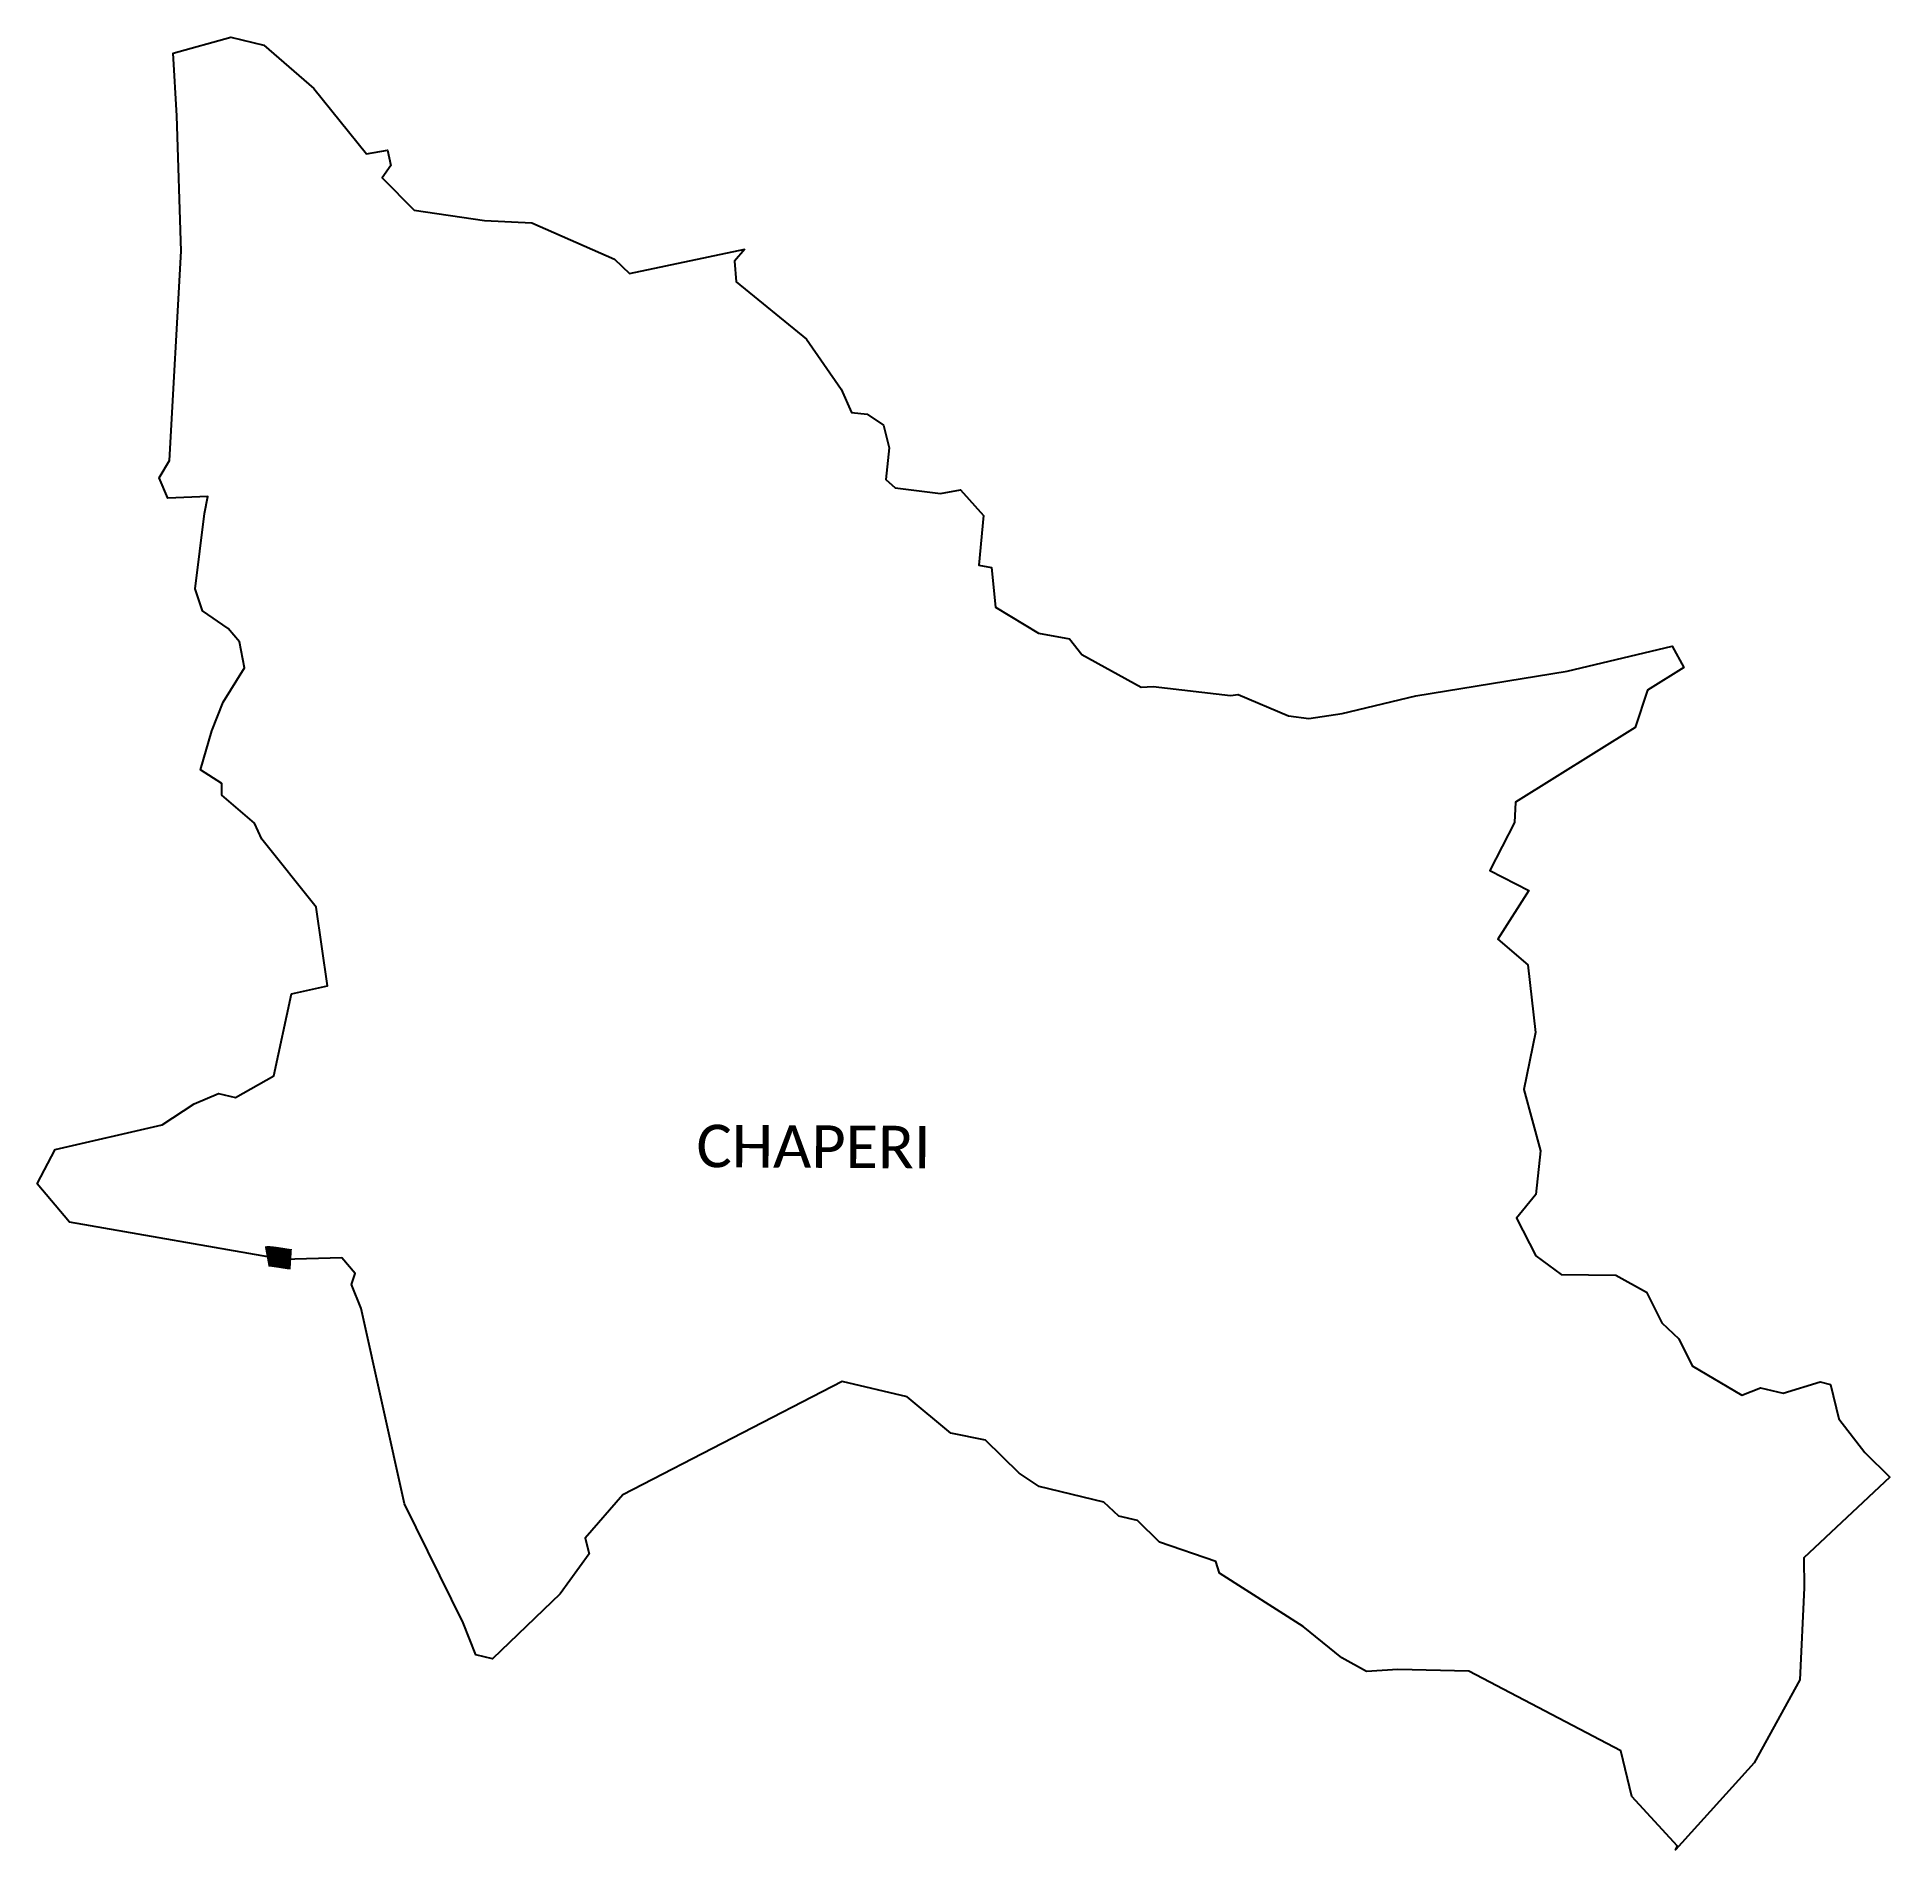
# Model space of a CAD drawing. Header units: metres. Extents: x 311214 to 315750, y 1906255 to 1910693.
import ezdxf

# ---------------------------------------------------------------- set-up
doc = ezdxf.new("R2010")
doc.units = ezdxf.units.M
for name, color, linetype in [('NATURALLY PROTECTED', 3, 'Continuous'), ('village', 3, 'Continuous'), ('VILLAGE NAME', 250, 'Continuous')]:
    doc.layers.add(name, color=color, linetype=linetype)
doc.styles.get("Standard").update_dxf_attribs({"font": 'simplex.shx'})

msp = doc.modelspace()

# ---------------------------------------------------------------- linework, layer by layer
at = {"layer": 'NATURALLY PROTECTED', "const_width": 50, "flags": 128}
msp.add_lwpolyline([(311776.5, 1907707.2), (311779.2, 1907707.7), (311782.8, 1907707.7), (311786.2, 1907707.5), (311796, 1907706.3), (311807.3, 1907704.6), (311830.3, 1907701), (311836.6, 1907700.6)], dxfattribs=at)
at = {"layer": 'village', "color": 4}
msp.add_lwpolyline([(312947.2, 1910173), (312922.1, 1910143.9), (312926, 1910093.1), (313097.9, 1909953), (313182.6, 1909830.6), (313207.9, 1909773.6), (313246.6, 1909769.6), (313286.7, 1909742.6), (313300.3, 1909687.2), (313292.4, 1909609.6), (313315.4, 1909589.2), (313425.8, 1909575.1), (313475.1, 1909584.1), (313531.3, 1909521.2), (313519.6, 1909399.5), (313550.9, 1909394), (313560.7, 1909296.8), (313665.6, 1909233.3), (313741.7, 1909219.2), (313772, 1909180.7), (313917.4, 1909101.3), (313946.4, 1909102.6), (314136.1, 1909080.7), (314155, 1909083.1), (314278.4, 1909030.5), (314327.5, 1909024), (314409.5, 1909036.7), (314589.5, 1909079.6), (314960.4, 1909140.4), (315217.6, 1909201.8), (315246.1, 1909148.9), (315156.9, 1909093.5), (315126.7, 1909002.4), (314833.9, 1908819.9), (314830.9, 1908769.8), (314771, 1908652.2), (314866.4, 1908603.7), (314790.5, 1908483.9), (314864, 1908421.2), (314882.4, 1908255.4), (314854.1, 1908116), (314895.2, 1907965.9), (314883.9, 1907859.1), (314836.5, 1907801.3), (314883.8, 1907709.2), (314945.4, 1907663.2), (315079, 1907661.6), (315154.6, 1907620.3), (315191.8, 1907544.8), (315233.4, 1907505.9), (315266.6, 1907439.7), (315388, 1907368.2), (315433.5, 1907386.1), (315488.9, 1907372.5), (315579.5, 1907400.4), (315605, 1907394), (315624.9, 1907309.8), (315689.3, 1907227.1), (315750.4, 1907167.1), (315539.8, 1906969.5), (315540.5, 1906895.9), (315530.2, 1906671), (315418.4, 1906467.6), (315225.6, 1906254.5), (315230.2, 1906263.4), (315118.8, 1906385.6), (315091.8, 1906496.8), (314719.4, 1906692.5), (314545.8, 1906696.4), (314469.2, 1906691.1), (314408.5, 1906724.7), (314313.8, 1906801.6), (314109.4, 1906932.2), (314100.4, 1906960.8), (313962.2, 1907007.8), (313908.4, 1907060.7), (313862.9, 1907071.8), (313826.2, 1907106.3), (313667.4, 1907144.5), (313618.4, 1907176.8), (313536.4, 1907258), (313451.5, 1907274.5), (313344.3, 1907364), (313185.3, 1907401.4), (312648.6, 1907123.6), (312556.2, 1907017.6), (312566.3, 1906979.2), (312495.2, 1906881.9), (312329.4, 1906722.1), (312288.7, 1906731.9), (312257.8, 1906810.8), (312113.7, 1907101.5), (312007.5, 1907580.3), (311984.5, 1907638.6), (311993.3, 1907665.7), (311960.3, 1907703.7), (311817.2, 1907700.1), (311294, 1907791), (311214.3, 1907884.8), (311258.9, 1907969.2), (311520.6, 1908029.4), (311598.8, 1908081.4), (311658.8, 1908106.5), (311700.2, 1908096.8), (311793.9, 1908149.3), (311837.2, 1908350.2), (311925.4, 1908369.6), (311897.9, 1908562.9), (311764.5, 1908728.7), (311746.6, 1908768.1), (311667, 1908836.7), (311666.3, 1908865.4), (311614.8, 1908898.7), (311641.9, 1908994.4), (311670.3, 1909064.1), (311722.5, 1909148), (311709.8, 1909212), (311682, 1909244.9), (311619.2, 1909288), (311601.7, 1909341.6), (311624.5, 1909526.1), (311632.2, 1909568), (311534.3, 1909563.9), (311513.4, 1909613.5), (311538.3, 1909655.6), (311567.5, 1910168.1), (311556.4, 1910500), (311547.8, 1910653), (311688.5, 1910692.6), (311769.2, 1910672.5), (311891.8, 1910566.9), (312020.5, 1910406.4), (312072.2, 1910415.4), (312080.8, 1910378.3), (312059.5, 1910348.2), (312137.2, 1910268.6), (312309.5, 1910243.4), (312425.2, 1910237.8), (312627.8, 1910148.7), (312665, 1910113.8)], dxfattribs=at)
at = {"layer": 'village', "color": 4, "flags": 128}
msp.add_lwpolyline([(312665, 1910113.8), (312947.2, 1910173)], dxfattribs=at)

# ---------------------------------------------------------------- texts
at = {"layer": 'VILLAGE NAME', "insert": (312829, 1908030.1), "char_height": 104.042, "attachment_point": 1, "rotation": 359.6762}
msp.add_mtext_dynamic_manual_height_columns('{\\fCalibri|b0|i0|c0|p34;CHAPERI}', width=774.048, gutter_width=520.2, heights=[0], dxfattribs=at)

doc.saveas('drawing.dxf')
